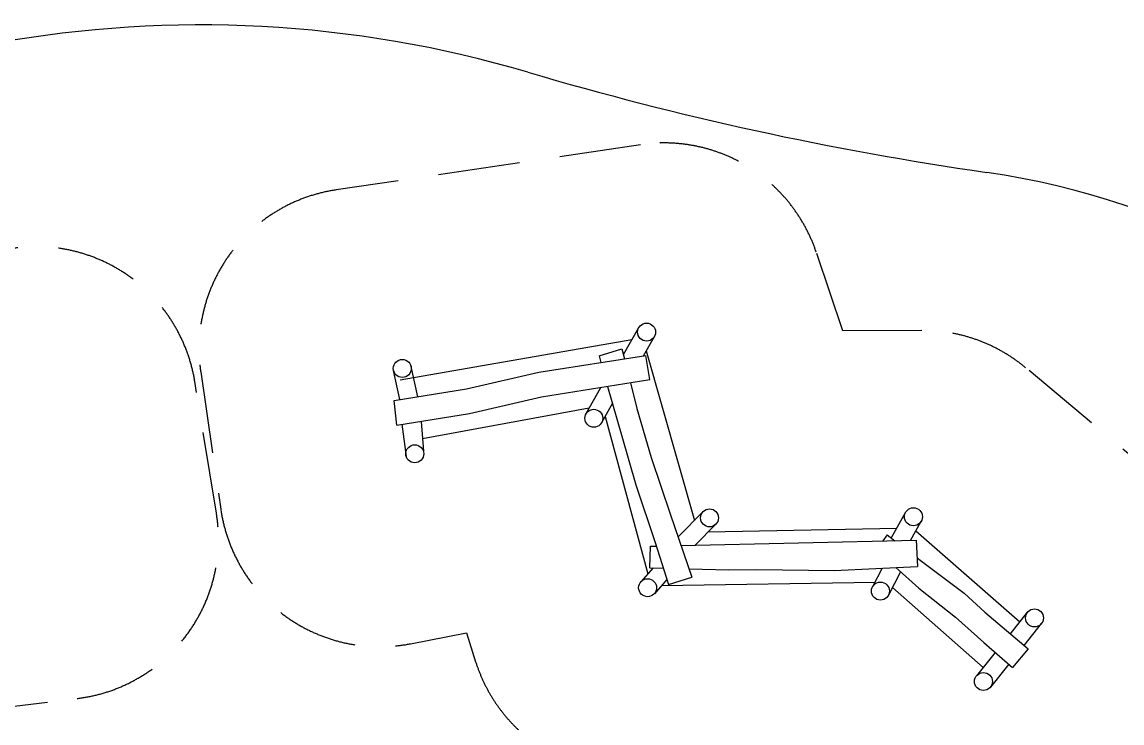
# Model space of a CAD drawing. Header units: millimetres. Extents: x 1145859089 to 1147511753, y -1047484727 to -1047247487.
# Drawn here: x 1146325724 to 1146334284, y -1047390789 to -1047385332 of the extents above; entities that cross this region are included whole.
import ezdxf
from ezdxf.xclip import XClip

# ---------------------------------------------------------------- set-up
doc = ezdxf.new("R2010")
doc.units = ezdxf.units.MM
doc.header["$LTSCALE"] = 100
doc.header["$MEASUREMENT"] = 0
doc.header["$XCLIPFRAME"] = 2
doc.linetypes.add('CENTERX2', pattern=[4, 2.5, -0.5, 0.5, -0.5])
doc.linetypes.add('단지배치도$0$HIDDEN', pattern=[9.525, 6.35, -3.175])
doc.layers.get('0').update_dxf_attribs({"linetype": 'CONTINUOUS'})
for name, color, linetype in [('L-지중매입', 3, 'CENTERX2'), ('XREF', 135, 'CONTINUOUS'), ('단지배치도$0$W240910', 135, 'CONTINUOUS')]:
    doc.layers.add(name, color=color, linetype=linetype)

# ---------------------------------------------------------------- blocks, each defined once
blk = doc.blocks.new('단지배치도$0$zw$9902')
at = {"layer": '단지배치도$0$W240910', "linetype": '단지배치도$0$HIDDEN'}
for p, q in [((61863.3, -14918.1, -333088), (59494.7, -15270.1, -333088)), ((63438.8, -16367.1, -333088), (63231, -15753.5, -333088)), ((64053.1, -16363.8, -333088), (63438.8, -16367.1, -333088)), ((58441.6, -16686.9, -333088), (58597.4, -17755.9, -333088)), ((66105.5, -17694.2, -333088), (64861.1, -16654.5, -333088)), ((58563.2, -17785.7, 0), (58395.1, -16760, 0)), ((60073.1, -18802.6, -333088), (60509.5, -18717.7, -333088)), ((60509.5, -18717.7, -333088), (60580.9, -18942.5, -333088)), ((56618.8, -19333.3, 0), (57480.3, -19228.7, 0))]:
    blk.add_line(p, q, dxfattribs=at)
at = {"layer": '단지배치도$0$W240910'}
for p, q in [((61730.4, -16551.9, -333088), (61850.5, -16342.1, -333088)), ((59993.1, -16748.3, -333088), (61797.3, -16435, -333088)), ((61886.5, -16561, -333088), (61972, -16411.7, -333088)), ((61909.2, -16521.3, -666176), (62282.9, -17843.9, -666176)), ((59991.9, -16900.4, -333088), (59941.9, -16674.9, -333088)), ((60130.7, -16879.6, -333088), (60078.5, -16644.6, -333088)), ((61553.1, -16809.4, -333088), (61439.3, -17013.6, -333088)), ((59967.9, -17100.6, -666176), (59946.2, -16908.5, -666176)), ((61646.4, -16929.5, -333088), (61561.6, -17081.7, -333088)), ((61464, -16969.2, -333088), (60167.5, -17208.7, -333088)), ((61588.7, -17033.1, -333088), (61922, -18258.2, -333088)), ((60007.3, -17093.4, -333088), (60040, -17344, -333088)), ((60158.1, -17073.4, -333088), (60174.1, -17303.9, -333088)), ((62156.2, -17971.3, -333088), (62351, -17773.5, -333088)), ((63815.4, -17980.2, -333088), (63926.4, -17780.2, -333088)), ((62290.1, -18034.9, -333088), (62450.8, -17871.7, -333088)), ((63965.8, -17997.8, -333088), (64048.8, -17848.2, -333088)), ((62390.9, -17932.5, -666176), (63858.2, -17903.1, -666176)), ((64007.3, -17923, -333088), (64816.9, -18631.7, -333088)), ((61942.9, -18042.6, -666176), (61987.7, -18041.6, -666176)), ((62178.8, -18037.4, -666176), (64008.8, -17996.8, -666176)), ((61962.9, -18212.5, -333088), (61867.1, -18319.6, -333088)), ((63745.1, -18214.1, -333088), (63668.7, -18360.1, -333088)), ((62069.4, -18303.4, -333088), (61971.5, -18412.9, -333088)), ((63887.9, -18243, -333088), (63792.8, -18425, -333088)), ((62028.1, -18349.6, -666176), (63688.7, -18321.8, -666176)), ((63824.1, -18365.1, -666176), (64529.7, -18987.7, -666176)), ((64743, -18725.8, -333088), (64874.9, -18557.8, -333088)), ((64849.7, -18816.6, -333088), (64985, -18644.3, -333088)), ((64624.1, -18870, -333088), (64477.9, -19052.4, -333088)), ((64880.6, -18842.9, -666176), (64759.6, -18987, -666176)), ((64730.1, -18961.5, -333088), (64587.2, -19139.9, -333088))]:
    blk.add_line(p, q, dxfattribs=at)
at = {"layer": '단지배치도$0$W240910', "linetype": 'Continuous'}
for p, q in [((61541, -16562.5, -666176), (61718.7, -16505.8, -666176)), ((61718.7, -16505.8, -666176), (61738.5, -16584.3, -666176)), ((61072.8, -16689, -666176), (61904.3, -16558.2, -666176)), ((61541, -16562.5, -666176), (61555.4, -16613.1, -666176)), ((61937.7, -16746.4, -666176), (61904.3, -16558.2, -666176)), ((60511, -16818.1, -666176), (61072.8, -16689, -666176)), ((61093.6, -16881.3, -666176), (61937.7, -16746.4, -666176)), ((61785.7, -16770.7, -666176), (61836.3, -16970.9, -666176)), ((59947.1, -16908.3, -666176), (60511, -16818.1, -666176)), ((61608.2, -16799, -666176), (61717.8, -17185.4, -666176)), ((60531.8, -17010.4, -666176), (61093.6, -16881.3, -666176)), ((59967.9, -17100.6, -666176), (60531.8, -17010.4, -666176)), ((61836.3, -16970.9, -666176), (61946.2, -17352.2, -666176)), ((61717.8, -17185.4, -666176), (61827.7, -17566.7, -666176)), ((61946.2, -17352.2, -666176), (62097.5, -17799.2, -666176)), ((61827.7, -17566.7, -666176), (61979, -18013.7, -666176)), ((62097.5, -17799.2, -666176), (62262.6, -18283, -666176)), ((63783.4, -17955.9, -666176), (63748.5, -18002.6, -666176)), ((63783.4, -17955.9, -666176), (63842.3, -18000.5, -666176)), ((61935.8, -18211.9, -666176), (61942.9, -18042.6, -666176)), ((61979, -18013.7, -666176), (62081.3, -18341.4, -666176)), ((64008.8, -17996.8, -666176), (64019.5, -18200.7, -666176)), ((64015.9, -18132, -666176), (64030.5, -18143, -666176)), ((64030.5, -18143, -666176), (64382.5, -18408, -666176)), ((61935.8, -18211.9, -666176), (62041.6, -18214.3, -666176)), ((62240.7, -18218.9, -666176), (62551.2, -18226.1, -666176)), ((62551.2, -18226.1, -666176), (62768.8, -18223.4, -666176)), ((62768.8, -18223.4, -666176), (63371, -18232.2, -666176)), ((63371, -18232.2, -666176), (64019.5, -18200.7, -666176)), ((63849.9, -18209, -666176), (64030.6, -18370.9, -666176)), ((62081.3, -18341.4, -666176), (62262.6, -18283, -666176)), ((64030.6, -18370.9, -666176), (64316.3, -18595.6, -666176)), ((64382.5, -18408, -666176), (64543.5, -18555.7, -666176)), ((64543.5, -18555.7, -666176), (64880.6, -18842.9, -666176)), ((64316.3, -18595.6, -666176), (64535, -18793.1, -666176)), ((64535, -18793.1, -666176), (64759.6, -18987, -666176))]:
    blk.add_line(p, q, dxfattribs=at)
at = {"layer": '단지배치도$0$W240910'}
for centre in [(61911.2, -16376.9, -333088), (60010.2, -16659.8, -333088), (61500.5, -17047.6, -333088), (60107, -17323.9, -333088), (62400.9, -17822.6, -333088), (63987.6, -17814.2, -333088), (61919.3, -18366.2, -333088), (63730.7, -18392.5, -333088), (64929.9, -18601.1, -333088), (64532.6, -19096.1, -333088)]:
    blk.add_circle(centre, 70, dxfattribs=at)
for centre, radius, start, end in [((58440.3, -22985.9, 0), 9000, 73.56542, 180), ((68201.1, 10104.6, 0), 25500, 253.56542, 261.78679), ((63701.1, -21072.3, 0), 6000, 0, 81.78679)]:
    blk.add_arc(centre, radius, start, end, dxfattribs=at)
at = {"layer": '단지배치도$0$W240910', "linetype": '단지배치도$0$HIDDEN'}
for centre, start, end in [((62047.1, -16154.5, -333088), 18.71243, 98.45348), ((59678.5, -16506.6, -333088), 98.45348, 188.29488), ((57161.6, -16962.1, 0), 9.30541, 98.18014), ((64059.7, -17613.8, -333088), 50.12316, 90.30288), ((57329.6, -17987.8, 0), 276.92106, 9.30541), ((59834.4, -17575.6, -333088), 188.29488, 281.01254), ((61772.3, -18564.1, -333088), 197.62124, 269.16873)]:
    blk.add_arc(centre, 1250, start, end, dxfattribs=at)
blk = doc.blocks.new('단지배치도')
blk.add_blockref('단지배치도$0$zw$9902', (141034.2, 142437.2))

msp = doc.modelspace()

# ---------------------------------------------------------------- linework, layer by layer
at = {"layer": 'L-지중매입', "ltscale": 2}
msp.add_arc((1146317135.449817, -1047407798.04202), 28876.681482, 32.6947402538, 60.3146195145, dxfattribs=at)

# ---------------------------------------------------------------- block references
at = {"layer": 'XREF'}
ref = msp.add_blockref('단지배치도', (1146127639.433663, -1047513806.462535), dxfattribs=at)
XClip(ref).set_block_clipping_path([(72982.4064819524, 34919.7593965298), (360382.4067475507, 255319.7593436697)])

doc.saveas('drawing.dxf')
